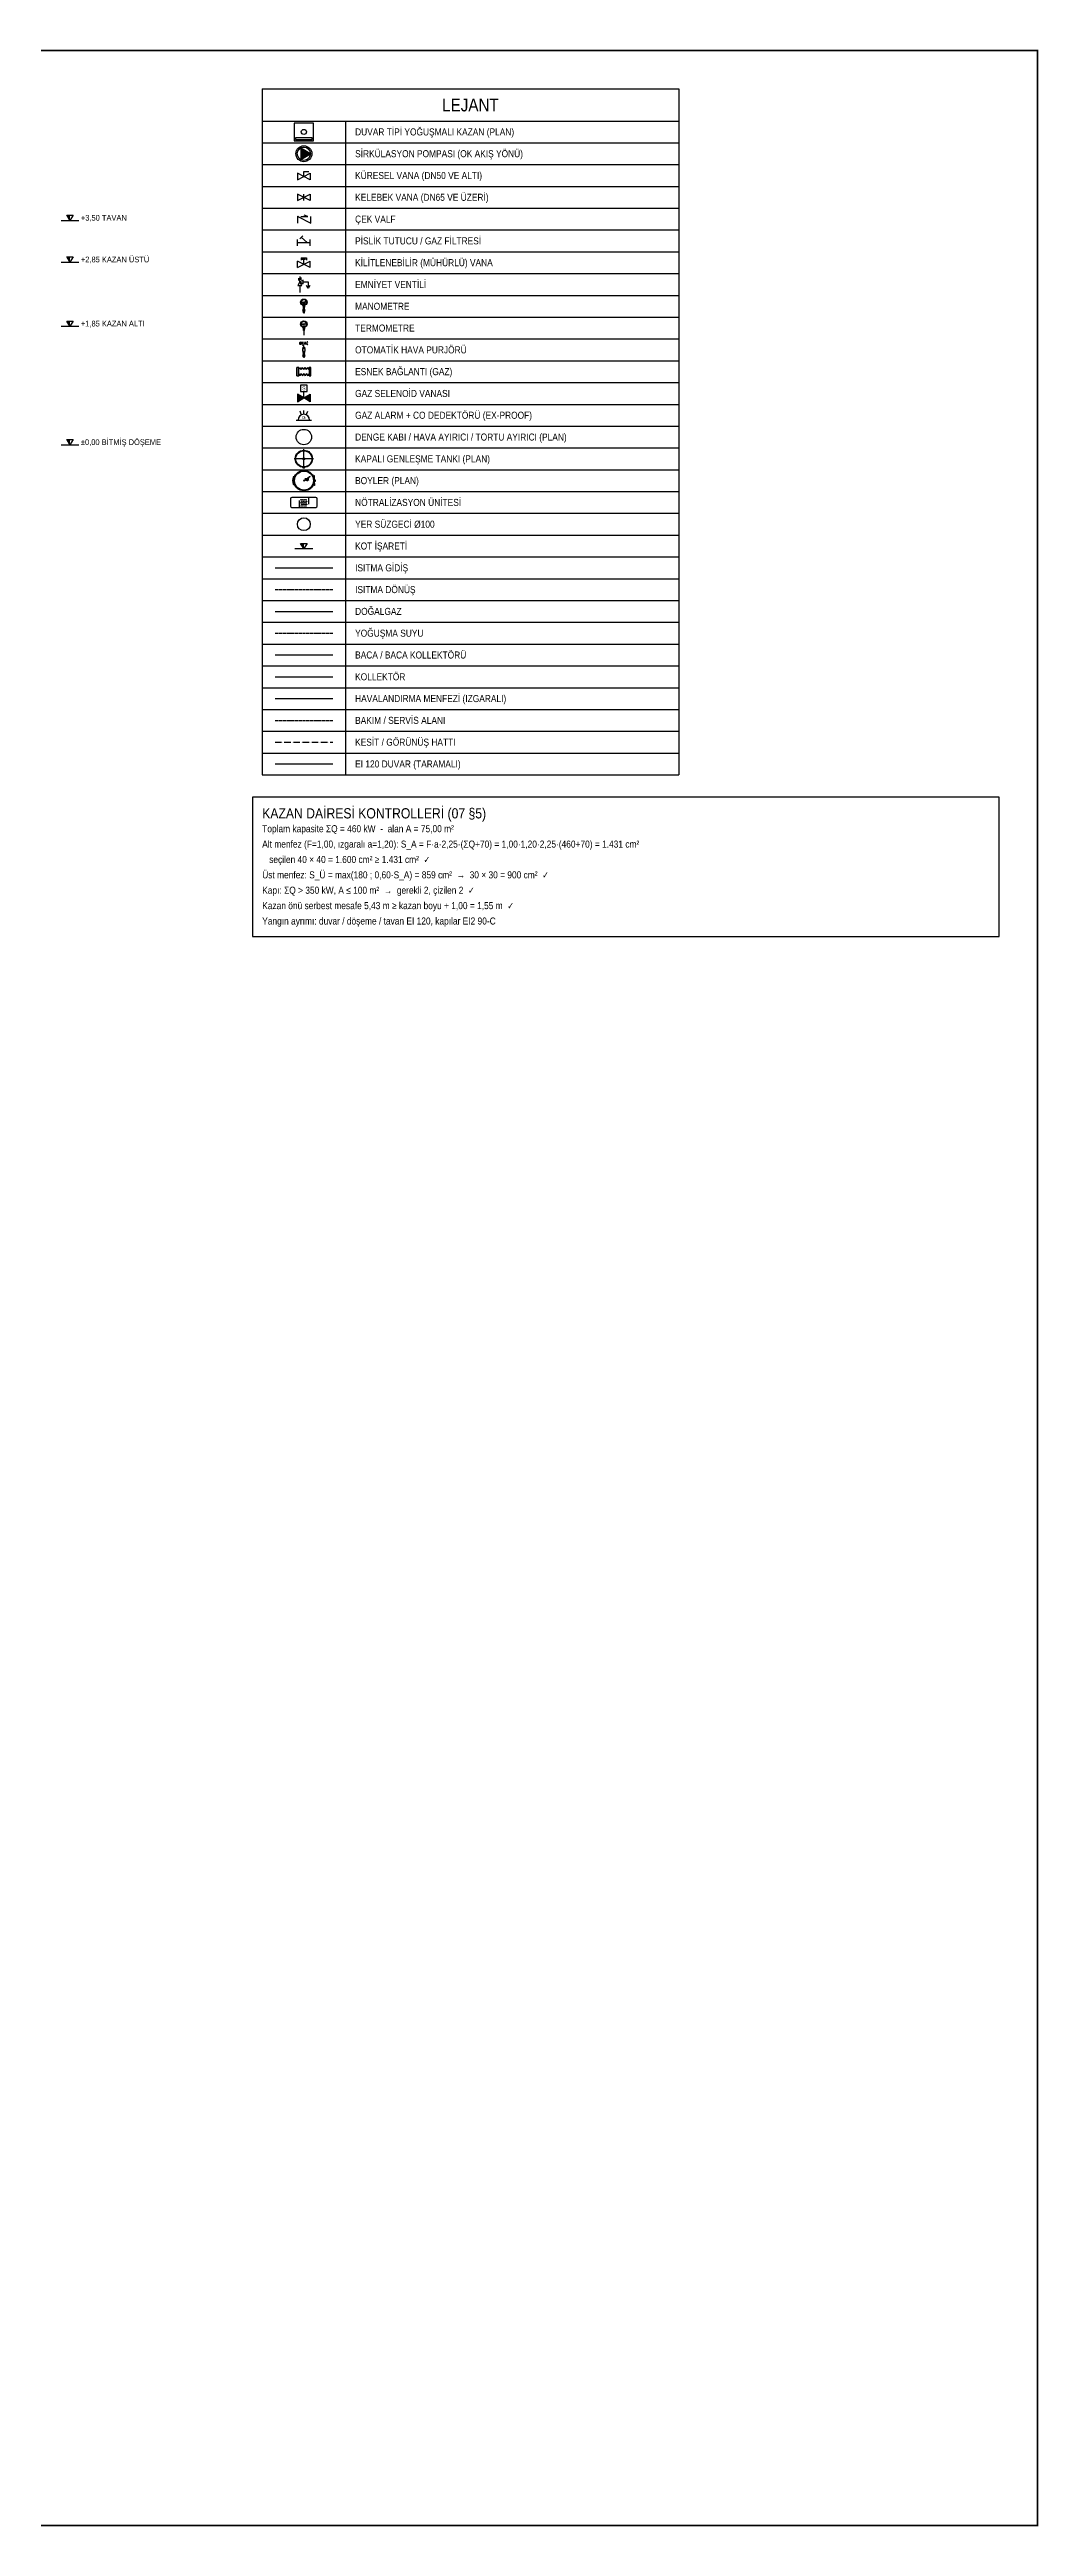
# Model space of a CAD drawing. Header units: centimetres. Extents: x -2 to 4293, y -2 to 3863.
# Drawn here: x 2750 to 4293, y -2 to 3863 of the extents above; entities that cross this region are included whole.
import ezdxf
from ezdxf.enums import TextEntityAlignment as Align

# ---------------------------------------------------------------- set-up
doc = ezdxf.new("R2010")
doc.units = ezdxf.units.CM
doc.linetypes.add('DASHDOT', pattern=[3.556, 2.54, -0.508, 0, -0.508])
doc.linetypes.add('DASHED', pattern=[1.524, 1.27, -0.254])
for name, color, linetype in [('ROTAS-BAKIM-ALANI', 8, 'DASHED'), ('ROTAS-DOGALGAZ-BORU', 2, 'Continuous'), ('ROTAS-HAVALANDIRMA-MENFEZ', 4, 'Continuous'), ('ROTAS-HESAP-BASLIK', 2, 'Continuous'), ('ROTAS-HESAP-CERCEVE', 4, 'Continuous'), ('ROTAS-HESAP-CIZGI', 1, 'Continuous'), ('ROTAS-HESAP-SEMBOL', 7, 'Continuous'), ('ROTAS-HESAP-YAZI', 7, 'Continuous'), ('ROTAS-ISITMA-BACA', 8, 'Continuous'), ('ROTAS-ISITMA-DONUS', 30, 'DASHED'), ('ROTAS-ISITMA-GIDIS', 10, 'Continuous'), ('ROTAS-ISITMA-KOLLEKTOR', 7, 'Continuous'), ('ROTAS-ISITMA-YOGUSMA', 6, 'DASHED'), ('ROTAS-KESIT-HATTI', 1, 'DASHDOT'), ('ROTAS-KOT', 3, 'Continuous'), ('ROTAS-MIMARI-DUVAR', 7, 'Continuous'), ('ROTAS-PAFTA', 7, 'Continuous')]:
    doc.layers.add(name, color=color, linetype=linetype)
doc.styles.add('ROTAS', font='arial.ttf')

# ---------------------------------------------------------------- blocks, each defined once
blk = doc.blocks.new('ROTAS-KOT')
at = {"ltscale": 8}
blk.add_hatch(color=7, dxfattribs=at).paths.add_polyline_path([(0, 0), (0, 8), (-5, 8)])
blk.add_line((-14, 0), (14, 0), dxfattribs=at)
blk.add_lwpolyline([(0, 0), (-5, 8), (5, 8)], close=True, dxfattribs=at)
blk = doc.blocks.new('ROTAS-KAZAN-PLAN')
at = {"ltscale": 8}
for points in [[(0, 0), (60, 0), (60, 55), (0, 55)], [(4, 4), (56, 4), (56, 9), (4, 9)]]:
    blk.add_lwpolyline(points, close=True, dxfattribs=at)
blk.add_circle((30, 27.5), 8, dxfattribs=at)
blk = doc.blocks.new('ROTAS-POMPA')
at = {"ltscale": 8}
blk.add_hatch(color=7, dxfattribs=at).paths.add_polyline_path([(10.35, 0), (-4.95, 8.85), (-4.95, -8.85)])
blk.add_lwpolyline([(10.35, 0), (-4.95, 8.85), (-4.95, -8.85)], close=True, dxfattribs=at)
for radius in [12.45, 10.35]:
    blk.add_circle((0, 0), radius, dxfattribs=at)
blk = doc.blocks.new('ROTAS-KD-KURESEL-VANA')
at = {"color": 1, "ltscale": 8}
for p, q in [((0, 0), (0, 8)), ((0, 8), (8, 8))]:
    blk.add_line(p, q, dxfattribs=at)
blk.add_lwpolyline([(-10, 5), (-10, -5), (10, 5), (10, -5), (-10, 5)], dxfattribs=at)
at = {"ltscale": 8, "style": 'ROTAS', "flags": 1}
blk.add_attdef('CAP', (-10.451, -0.006), '', height=10, dxfattribs=at)
blk = doc.blocks.new('ROTAS-KD-KELEBEK-VANA')
at = {"color": 1, "ltscale": 8}
blk.add_line((0, -5), (0, 5), dxfattribs=at)
blk.add_lwpolyline([(-10, 5), (-10, -5), (10, 5), (10, -5), (-10, 5)], dxfattribs=at)
at = {"ltscale": 8, "style": 'ROTAS', "flags": 1}
blk.add_attdef('CAP', (-8.35, -4.175), '', height=10, rotation=26.565, dxfattribs=at)
blk = doc.blocks.new('ROTAS-KD-CEKVALF')
at = {"ltscale": 8}
blk.add_hatch(color=1, dxfattribs=at).paths.add_polyline_path([(-11.408, 5), (-11.297, 5.548), (-10.996, 5.996), (-10.548, 6.297), (-10, 6.408), (-9.452, 6.297), (-9.004, 5.996), (-8.703, 5.548), (-8.592, 5), (-8.703, 4.452), (-9.004, 4.004), (-9.452, 3.703), (-10, 3.592), (-10.548, 3.703), (-10.996, 4.004), (-11.297, 4.452), (-11.408, 5)])
at = {"color": 1, "ltscale": 8}
for p, q in [((-10, -5), (-10, 5)), ((-10, 5), (10, -5)), ((-5.6, 5), (5.6, 5)), ((5.6, 5), (0, 7.32)), ((10, -5), (10, 5))]:
    blk.add_line(p, q, dxfattribs=at)
at = {"ltscale": 8, "style": 'ROTAS', "flags": 1}
blk.add_attdef('CAP', (-9.712, -4.899), '', height=10, dxfattribs=at)
blk = doc.blocks.new('ROTAS-KD-PISLIK-TUTUCU')
at = {"color": 1, "ltscale": 8}
for p, q in [((-10, -5), (-10, 5)), ((-10, 0), (10, 0)), ((-6.051, 5.768), (-1.408, 10.47)), ((5.128, 0), (-3.725, 8.124)), ((10, -5), (10, 5))]:
    blk.add_line(p, q, dxfattribs=at)
at = {"ltscale": 8, "style": 'ROTAS', "flags": 1}
blk.add_attdef('CAP', (9.335, 0), '', height=10, rotation=180, dxfattribs=at)
blk = doc.blocks.new('ROTAS-KD-KILITLI-VANA')
at = {"color": 1, "ltscale": 8}
for p, q in [((-10, -5), (-10, 5)), ((-10, -5), (10, 5)), ((10, -5), (-10, 5)), ((-4.374, 9.823), (-4.374, 6.417)), ((-4.374, 9.823), (4.016, 9.823)), ((-2.8, 8.12), (2.8, 8.12)), ((0, 0), (0, 8.12)), ((4.016, 9.823), (4.016, 6.417)), ((10, -5), (10, 5))]:
    blk.add_line(p, q, dxfattribs=at)
at = {"ltscale": 8, "style": 'ROTAS', "flags": 1}
blk.add_attdef('CAP', (8.35, 4.175), '', height=10, rotation=206.565, dxfattribs=at)
blk = doc.blocks.new('ROTAS-KD-EMNIYET-VENTILI')
at = {"color": 1, "ltscale": 8}
for p, q in [((0, 22), (-4, 15)), ((-4, 15), (4, 15)), ((3.49, 29.64), (-3.49, 28.301)), ((3.49, 26.962), (-3.49, 28.301)), ((3.49, 26.962), (-3.49, 25.622)), ((0, 24.953), (-3.49, 25.622)), ((0, 33.664), (0, 30.31)), ((3.49, 29.64), (0, 30.31)), ((7, 26), (0, 22)), ((0, 22), (0, 24.953)), ((0, 22), (7, 18)), ((4, 15), (0, 22)), ((0, 15), (0, 0)), ((7, 18), (7, 26)), ((7, 22), (17, 22)), ((17, 8.268), (13.5, 14.33)), ((17, 22), (17, 12)), ((20.5, 14.33), (17, 8.268))]:
    blk.add_line(p, q, dxfattribs=at)
at = {"ltscale": 8, "style": 'ROTAS', "flags": 1}
blk.add_attdef('CAP', (-8.533, 6.372), '', height=10, rotation=358.601, dxfattribs=at)
blk = doc.blocks.new('ROTAS-KD-MANOMETRE')
at = {"color": 1, "ltscale": 8}
for p, q in [((-3.661, 19.205), (-4.505, 19.132)), ((-3.658, 19.849), (-4.503, 19.923)), ((-3.551, 18.571), (-4.37, 18.352)), ((-3.544, 20.483), (-4.363, 20.702)), ((-3.333, 17.965), (-4.101, 17.607)), ((-3.322, 21.087), (-4.09, 21.445)), ((-3.013, 17.406), (-3.707, 16.92)), ((-2.998, 21.644), (-3.692, 22.13)), ((-2.582, 22.135), (-3.182, 22.735)), ((-2.685, 19.723), (-0.554, 19.666)), ((-2.685, 19.723), (-2.685, 19.305)), ((-2.685, 19.305), (-0.568, 19.362)), ((-2.088, 22.547), (-2.574, 23.242)), ((-1.529, 22.867), (-1.887, 23.636)), ((-1.5, 7.776), (1.5, 7.776)), ((0, 5.151), (-1.5, 7.776)), ((0, 5.151), (-1.5, 2.526)), ((-1.5, 2.526), (1.5, 2.526)), ((-1.187, 12.488), (-1.187, 13.431)), ((1.221, 12.491), (-1.187, 12.488)), ((-0.923, 23.085), (-1.142, 23.904)), ((-0.872, 10.921), (-0.872, 12.491)), ((0.872, 10.921), (-0.872, 10.921)), ((0.89, 13.537), (-0.851, 13.534)), ((-0.698, 13.537), (-0.698, 13.979)), ((-0.523, 8.583), (-0.523, 10.921)), ((0.523, 8.583), (-0.523, 8.583)), ((-0.518, 12.602), (-0.518, 13.426)), ((-0.289, 23.195), (-0.362, 24.039)), ((0, 8.583), (0, 7.963)), ((1.5, 7.776), (0, 5.151)), ((1.5, 2.526), (0, 5.151)), ((0, 2.338), (0, 0)), ((0.355, 23.193), (0.429, 24.037)), ((0.523, 10.921), (0.523, 8.583)), ((4.529, 19.486), (0.55, 19.636)), ((0.558, 12.606), (0.558, 13.421)), ((4.529, 19.486), (0.561, 19.392)), ((0.698, 13.537), (0.698, 13.974)), ((0.872, 12.491), (0.872, 10.921)), ((0.989, 23.079), (1.208, 23.897)), ((1.221, 12.491), (1.221, 13.429)), ((1.593, 22.856), (1.951, 23.624)), ((2.15, 22.532), (2.636, 23.227)), ((2.641, 22.117), (3.241, 22.716)), ((3.038, 17.385), (3.733, 16.899)), ((3.053, 21.622), (3.748, 22.108)), ((3.362, 17.941), (4.131, 17.583)), ((3.373, 21.063), (4.142, 21.421)), ((3.585, 18.545), (4.403, 18.326)), ((3.591, 20.457), (4.41, 20.677)), ((3.699, 19.179), (4.543, 19.105)), ((3.701, 19.823), (4.545, 19.897))]:
    blk.add_line(p, q, dxfattribs=at)
blk.add_lwpolyline([(-0.793, 14.969), (-0.793, 18.563), (0.046, 16.766), (0.884, 18.563), (0.884, 14.969)], dxfattribs=at)
for centre, radius in [((0.02, 19.514), 5.581), ((0.02, 19.514), 5.302), ((0, 5.151), 1.5), ((-0.007, 19.488), 0.576)]:
    blk.add_circle(centre, radius, dxfattribs=at)
for centre, radius, start, end in [((-0.85, 12.961), 0.576, 54.699, 125.307), ((-0.85, 13.072), 0.576, 234.694, 305.301), ((0.015, 12.208), 1.329, 65.903, 113.651), ((0.015, 13.82), 1.329, 246.35, 294.097), ((0.891, 12.958), 0.576, 54.693, 125.301), ((0.891, 13.076), 0.576, 234.7, 305.307)]:
    blk.add_arc(centre, radius, start, end, dxfattribs=at)
at = {"ltscale": 8, "style": 'ROTAS', "flags": 1}
blk.add_attdef('CAP', (0, 9.335), '', height=10, rotation=270, dxfattribs=at)
blk = doc.blocks.new('ROTAS-KD-TERMOMETRE')
at = {"color": 1, "ltscale": 8}
for p, q in [((-3.661, 19.205), (-4.505, 19.132)), ((-3.658, 19.849), (-4.503, 19.923)), ((-3.551, 18.571), (-4.37, 18.352)), ((-3.544, 20.483), (-4.363, 20.702)), ((-3.333, 17.965), (-4.101, 17.607)), ((-3.322, 21.087), (-4.09, 21.445)), ((-3.013, 17.406), (-3.707, 16.92)), ((-2.998, 21.644), (-3.692, 22.13)), ((-2.582, 22.135), (-3.182, 22.735)), ((-2.685, 19.723), (-0.554, 19.666)), ((-2.685, 19.723), (-2.685, 19.305)), ((-2.685, 19.305), (-0.568, 19.362)), ((-2.088, 22.547), (-2.574, 23.242)), ((-1.529, 22.867), (-1.887, 23.636)), ((-1.187, 12.488), (-1.187, 13.431)), ((1.221, 12.491), (-1.187, 12.488)), ((-0.923, 23.085), (-1.142, 23.904)), ((-0.872, 10.921), (-0.872, 12.491)), ((0.872, 10.921), (-0.872, 10.921)), ((0.89, 13.537), (-0.851, 13.534)), ((-0.698, 13.537), (-0.698, 13.979)), ((-0.523, 8.583), (-0.523, 10.921)), ((0.523, 8.583), (-0.523, 8.583)), ((-0.518, 12.602), (-0.518, 13.426)), ((-0.289, 23.195), (-0.362, 24.039)), ((0, 8.583), (0, 0)), ((0.355, 23.193), (0.429, 24.037)), ((0.523, 10.921), (0.523, 8.583)), ((4.529, 19.486), (0.55, 19.636)), ((0.558, 12.606), (0.558, 13.421)), ((4.529, 19.486), (0.561, 19.392)), ((0.698, 13.537), (0.698, 13.974)), ((0.872, 12.491), (0.872, 10.921)), ((0.989, 23.079), (1.208, 23.897)), ((1.221, 12.491), (1.221, 13.429)), ((1.593, 22.856), (1.951, 23.624)), ((2.15, 22.532), (2.636, 23.227)), ((2.641, 22.117), (3.241, 22.716)), ((3.038, 17.385), (3.733, 16.899)), ((3.053, 21.622), (3.748, 22.108)), ((3.362, 17.941), (4.131, 17.583)), ((3.373, 21.063), (4.142, 21.421)), ((3.585, 18.545), (4.403, 18.326)), ((3.591, 20.457), (4.41, 20.677)), ((3.699, 19.179), (4.543, 19.105)), ((3.701, 19.823), (4.545, 19.897))]:
    blk.add_line(p, q, dxfattribs=at)
for points in [[(-0.604, 17.969), (0.696, 17.969)], [(0.046, 17.969), (0.046, 14.969)]]:
    blk.add_lwpolyline(points, dxfattribs=at)
for centre, radius in [((0.02, 19.514), 5.581), ((0.02, 19.514), 5.302), ((-0.007, 19.488), 0.576)]:
    blk.add_circle(centre, radius, dxfattribs=at)
for centre, radius, start, end in [((-0.85, 12.961), 0.576, 54.699, 125.307), ((-0.85, 13.072), 0.576, 234.694, 305.301), ((0.015, 12.208), 1.329, 65.903, 113.651), ((0.015, 13.82), 1.329, 246.35, 294.097), ((0.891, 12.958), 0.576, 54.693, 125.301), ((0.891, 13.076), 0.576, 234.7, 305.307)]:
    blk.add_arc(centre, radius, start, end, dxfattribs=at)
at = {"ltscale": 8, "style": 'ROTAS', "flags": 1}
blk.add_attdef('CAP', (0, 0.934), '', height=1, rotation=270, dxfattribs=at)
blk = doc.blocks.new('ROTAS-KD-PURJOR')
at = {"color": 2, "ltscale": 8}
for p, q in [((-4.983, 29.165), (4.983, 29.165)), ((-4.983, 29.165), (-4.983, 27.67)), ((-4.983, 27.67), (4.983, 27.67)), ((-4.983, 27.67), (-3.987, 26.175)), ((-4.485, 41.102), (-3.488, 42.597)), ((-4.485, 41.102), (4.485, 41.102)), ((-4.485, 29.165), (-4.485, 41.102)), ((-3.987, 26.175), (3.987, 26.175)), ((-3.987, 26.175), (-3.987, 24.182)), ((-3.987, 24.182), (3.987, 24.182)), ((-3.488, 43.095), (3.488, 43.095)), ((-3.488, 42.597), (-3.488, 43.095)), ((-3.488, 42.597), (3.488, 42.597)), ((-2.363, 56.51), (-3.002, 56.51)), ((-2.492, 47.082), (2.492, 47.082)), ((-2.492, 43.095), (-2.492, 47.082)), ((-1.993, 26.175), (-1.993, 24.182)), ((-0.997, 47.082), (-0.997, 43.095)), ((0, 47.082), (0, 54.148)), ((0.997, 47.082), (0.997, 43.095)), ((1.993, 26.175), (1.993, 24.182)), ((2.492, 47.082), (2.492, 43.095)), ((3.488, 42.597), (3.488, 43.095)), ((3.488, 42.597), (4.485, 41.102)), ((3.987, 26.175), (4.983, 27.67)), ((3.987, 24.182), (3.987, 26.175)), ((4.485, 41.102), (4.485, 29.165)), ((4.983, 27.67), (4.983, 29.165))]:
    blk.add_line(p, q, dxfattribs=at)
at = {"color": 1, "ltscale": 8}
for p, q in [((0, 24.182), (0, 19.407)), ((0, 4.775), (0, 0))]:
    blk.add_line(p, q, dxfattribs=at)
at = {"color": 2, "ltscale": 8}
for points in [[(-16.68, 59.144), (-17.98, 61.144), (-17.98, 69.144), (-16.68, 71.144), (-14.08, 71.144), (-12.78, 69.144), (-12.78, 61.144), (-14.08, 59.144), (-16.68, 59.144)], [(-10.7, 59.144), (-9.66, 59.144), (-9.66, 60.744), (-10.7, 60.744), (-10.7, 59.144)], [(-7.58, 59.144), (-7.58, 71.144)], [(-7.58, 65.144), (-2.38, 65.144)], [(-2.38, 59.144), (-2.38, 71.144)], [(-0.3, 59.144), (0.74, 59.144), (0.74, 60.744), (-0.3, 60.744), (-0.3, 59.144)], [(2.82, 59.144), (5.42, 71.144), (8.02, 59.144)], [(3.73, 63.144), (7.11, 63.144)], [(10.1, 59.144), (11.14, 59.144), (11.14, 60.744), (10.1, 60.744), (10.1, 59.144)], [(18.42, 69.144), (17.12, 71.144), (14.52, 71.144), (13.22, 69.144), (13.22, 61.144), (14.52, 59.144), (17.12, 59.144), (18.42, 61.144)]]:
    blk.add_lwpolyline(points, dxfattribs=at)
at = {"color": 1, "ltscale": 8}
for points in [[(4.224, 19.407), (-4.224, 19.407), (0, 12.091)], [(4.224, 4.775), (-4.224, 4.775), (0, 12.091)]]:
    blk.add_lwpolyline(points, close=True, dxfattribs=at)
blk.add_circle((0, 12.091), 4.459, dxfattribs=at)
at = {"color": 2, "ltscale": 8}
for centre, start, end in [((-3.002, 54.148), 90, 180), ((-2.363, 54.148), 0, 90)]:
    blk.add_arc(centre, 2.362, start, end, dxfattribs=at)
at = {"ltscale": 8, "style": 'ROTAS', "flags": 1}
blk.add_attdef('CAP', (0, 11.723), '', height=10, rotation=270, dxfattribs=at)
blk = doc.blocks.new('ROTAS-KD-ESNEK-BAGLANTI')
at = {"color": 1, "ltscale": 8}
for p, q in [((-10.752, -6.72), (-10.752, 6.72)), ((-8.064, 3.136), (-6.048, 6.72)), ((-4.032, 3.136), (-6.048, 6.72)), ((-4.032, 3.136), (-2.016, 6.72)), ((0, 3.136), (-2.016, 6.72)), ((0, 3.136), (2.016, 6.72)), ((4.032, 3.136), (2.016, 6.72)), ((4.032, 3.136), (6.048, 6.72)), ((8.064, 3.136), (6.048, 6.72)), ((-8.064, -3.136), (-6.048, -6.72)), ((-4.032, -3.136), (-6.048, -6.72)), ((-4.032, -3.136), (-2.016, -6.72)), ((0, -3.136), (-2.016, -6.72)), ((0, -3.136), (2.016, -6.72)), ((4.032, -3.136), (2.016, -6.72)), ((4.032, -3.136), (6.048, -6.72)), ((8.064, -3.136), (6.048, -6.72))]:
    blk.add_line(p, q, dxfattribs=at)
for points in [[(-8.064, 6.72), (-10.752, 6.72), (-10.752, -6.72), (-8.064, -6.72)], [(10.752, 6.72), (8.064, 6.72), (8.064, -6.72), (10.752, -6.72)]]:
    blk.add_lwpolyline(points, close=True, dxfattribs=at)
at = {"ltscale": 8, "style": 'ROTAS', "flags": 1}
blk.add_attdef('CAP', (-9.327, 0), '', height=10, dxfattribs=at)
blk = doc.blocks.new('ROTAS-SELENOID')
at = {"ltscale": 8}
for points in [[(-10, 6), (-10, -6), (0, 0)], [(10, 6), (10, -6), (0, 0)]]:
    blk.add_hatch(color=7, dxfattribs=at).paths.add_polyline_path(points)
blk.add_line((0, 0), (0, 10), dxfattribs=at)
for points in [[(-10, 6), (-10, -6), (0, 0)], [(-5, 10), (5, 10), (5, 20), (-5, 20)], [(10, 6), (10, -6), (0, 0)]]:
    blk.add_lwpolyline(points, close=True, dxfattribs=at)
at = {"ltscale": 8, "style": 'ROTAS'}
blk.add_text('S', height=6, dxfattribs=at).set_placement((0, 15), align=Align.MIDDLE_CENTER)
blk = doc.blocks.new('ROTAS-GAZ-ALARM')
at = {"ltscale": 8}
for p, q in [((-12, 0), (12, 0)), ((-4, 9), (-6, 14)), ((0, 9), (0, 15)), ((4, 9), (6, 14))]:
    blk.add_line(p, q, dxfattribs=at)
blk.add_arc((0, 0), 9, 0, 180, dxfattribs=at)
at = {"ltscale": 8, "style": 'ROTAS'}
blk.add_text('G', height=5, dxfattribs=at).set_placement((0, 4), align=Align.MIDDLE_CENTER)
blk = doc.blocks.new('ROTAS-KD-DENGE-KABI-PLAN')
at = {"color": 0, "ltscale": 8}
blk.add_circle((0, 0), 20, dxfattribs=at)
blk = doc.blocks.new('ROTAS-KD-GENLESME-TANKI-PLAN')
at = {"color": 15, "ltscale": 8}
for p, q in [((50.906, 0), (-50.906, 0)), ((0, -50.906), (0, 50.906)), ((-2.894, -48.047), (-2.894, -44.85)), ((2.894, -48.047), (-2.894, -48.047)), ((2.894, -48.047), (2.894, -44.843))]:
    blk.add_line(p, q, dxfattribs=at)
at = {"color": 4, "ltscale": 8}
blk.add_circle((-0.054, 0.06), 45, dxfattribs=at)
at = {"color": 1, "ltscale": 8}
for centre, radius in [((-0.054, 0.06), 42), ((0, 0), 4.5)]:
    blk.add_circle(centre, radius, dxfattribs=at)
blk = doc.blocks.new('ROTAS-KD-BOYLER-PLAN')
at = {"color": 15, "ltscale": 8}
blk.add_line((-58.131, 0), (-51.223, 4.657), dxfattribs=at)
at = {"color": 1, "ltscale": 8}
for p, q in [((-5.071, 22.202), (-10.005, 22.202)), ((-5.071, 17.73), (-8.184, 17.73)), ((-1.078, 2.236), (-5.178, 2.236)), ((-5.071, -22.202), (-10.005, -22.202)), ((-5.071, -17.73), (-8.184, -17.73)), ((-1.078, -2.236), (-5.178, -2.236))]:
    blk.add_line(p, q, dxfattribs=at)
for points in [[(-112.486, -20.005), (-112.486, 19.874), (-114.152, 19.874), (-114.152, -20.005)], [(-3.993, 15.25), (-3.993, 24.681), (-5.071, 24.681), (-5.071, 15.25)], [(0, 4.715), (0, -4.715), (-1.078, -4.715), (-1.078, 4.715)], [(-3.993, -15.25), (-3.993, -24.681), (-5.071, -24.681), (-5.071, -15.25)]]:
    blk.add_lwpolyline(points, close=True, dxfattribs=at)
blk.add_lwpolyline([(-108.596, 16.193), (-112.486, 16.193), (-112.486, -16.254), (-108.577, -16.254)], dxfattribs=at)
at = {"color": 15, "ltscale": 8}
for points in [[(-43.791, 9.666), (-54.47, 9.474), (-47.976, -0.16)], [(-33.965, 5.482), (-43.791, 9.666), (-43.598, -1.012)], [(-26.656, 21.218), (-30.555, 19.777), (-29.454, 18.144)]]:
    blk.add_lwpolyline(points, close=True, dxfattribs=at)
blk.add_lwpolyline([(-43.791, 9.666), (-41.162, 11.439), (-37.809, 9.419), (-41.738, 15.247), (-35.44, 10.968), (-39.391, 16.829), (-33.093, 12.55), (-37.044, 18.412), (-30.746, 14.133), (-34.697, 19.994), (-31.842, 17.722), (-30.004, 18.961)], dxfattribs=at)
for radius in [53, 2.306]:
    blk.add_circle((-58.131, 0), radius, dxfattribs=at)
at = {"color": 1, "ltscale": 8}
blk.add_circle((-58.131, 0), 49.37, dxfattribs=at)
blk.add_arc((-64.962, -0.065), 53.078, 157.935, 202.065, dxfattribs=at)
blk = doc.blocks.new('ROTAS-NOTRALIZASYON')
at = {"ltscale": 8}
for p, q in [((40, -22), (40, 8)), ((80, 22), (80, -8))]:
    blk.add_line(p, q, dxfattribs=at)
blk.add_lwpolyline([(6, -22), (114, -22, 0.4142), (120, -16), (120, 16, 0.4142), (114, 22), (6, 22, 0.4142), (0, 16), (0, -16, 0.4142)], format="xyb", close=True, dxfattribs=at)
for centre in [(48, 12), (51, 5), (55, 12), (58, 5), (62, 12), (65, 5), (69, 12), (72, 5), (48, -2), (48, -16), (51, -9), (55, -2), (55, -16), (58, -9), (62, -2), (62, -16), (65, -9), (69, -2), (69, -16), (72, -9)]:
    blk.add_circle(centre, 1.3, dxfattribs=at)
blk = doc.blocks.new('ROTAS-KD-YER-SUZGECI')
at = {"color": 6, "ltscale": 8}
blk.add_circle((0, 0), 5, dxfattribs=at)

msp = doc.modelspace()

# ---------------------------------------------------------------- linework, layer by layer
at = {"layer": 'ROTAS-BAKIM-ALANI', "ltscale": 4}
msp.add_line((3101.7, 2816), (3191.7, 2816), dxfattribs=at)
at = {"layer": 'ROTAS-DOGALGAZ-BORU', "ltscale": 4}
msp.add_line((3101.7, 2986), (3191.7, 2986), dxfattribs=at)
at = {"layer": 'ROTAS-HAVALANDIRMA-MENFEZ', "ltscale": 4}
msp.add_line((3101.7, 2850), (3191.7, 2850), dxfattribs=at)
at = {"layer": 'ROTAS-HESAP-CERCEVE', "ltscale": 8}
msp.add_lwpolyline([(3066.7, 2479), (4231.7, 2479), (4231.7, 2696), (3066.7, 2696)], close=True, dxfattribs=at)
at = {"layer": 'ROTAS-HESAP-CIZGI', "ltscale": 8}
for p, q in [((3081.7, 3801), (3731.7, 3801)), ((3081.7, 3801), (3081.7, 3751)), ((3731.7, 3801), (3731.7, 3751)), ((3081.7, 3751), (3731.7, 3751)), ((3081.7, 3751), (3081.7, 2731)), ((3211.7, 3751), (3211.7, 2731)), ((3731.7, 3751), (3731.7, 2731)), ((3081.7, 3717), (3731.7, 3717)), ((3081.7, 3683), (3731.7, 3683)), ((3081.7, 3649), (3731.7, 3649)), ((3081.7, 3615), (3731.7, 3615)), ((3081.7, 3581), (3731.7, 3581)), ((3081.7, 3547), (3731.7, 3547)), ((3081.7, 3513), (3731.7, 3513)), ((3081.7, 3479), (3731.7, 3479)), ((3081.7, 3445), (3731.7, 3445)), ((3081.7, 3411), (3731.7, 3411)), ((3081.7, 3377), (3731.7, 3377)), ((3081.7, 3343), (3731.7, 3343)), ((3081.7, 3309), (3731.7, 3309)), ((3081.7, 3275), (3731.7, 3275)), ((3081.7, 3241), (3731.7, 3241)), ((3081.7, 3207), (3731.7, 3207)), ((3081.7, 3173), (3731.7, 3173)), ((3081.7, 3139), (3731.7, 3139)), ((3081.7, 3105), (3731.7, 3105)), ((3081.7, 3071), (3731.7, 3071)), ((3081.7, 3037), (3731.7, 3037)), ((3081.7, 3003), (3731.7, 3003)), ((3081.7, 2969), (3731.7, 2969)), ((3081.7, 2935), (3731.7, 2935)), ((3081.7, 2901), (3731.7, 2901)), ((3081.7, 2867), (3731.7, 2867)), ((3081.7, 2833), (3731.7, 2833)), ((3081.7, 2799), (3731.7, 2799)), ((3081.7, 2765), (3731.7, 2765)), ((3081.7, 2731), (3731.7, 2731))]:
    msp.add_line(p, q, dxfattribs=at)
at = {"layer": 'ROTAS-ISITMA-BACA', "ltscale": 4}
msp.add_line((3101.7, 2918), (3191.7, 2918), dxfattribs=at)
at = {"layer": 'ROTAS-ISITMA-DONUS', "ltscale": 4}
msp.add_line((3101.7, 3020), (3191.7, 3020), dxfattribs=at)
at = {"layer": 'ROTAS-ISITMA-GIDIS', "ltscale": 4}
msp.add_line((3101.7, 3054), (3191.7, 3054), dxfattribs=at)
at = {"layer": 'ROTAS-ISITMA-KOLLEKTOR', "ltscale": 4}
msp.add_line((3101.7, 2884), (3191.7, 2884), dxfattribs=at)
at = {"layer": 'ROTAS-ISITMA-YOGUSMA', "ltscale": 4}
msp.add_line((3101.7, 2952), (3191.7, 2952), dxfattribs=at)
at = {"layer": 'ROTAS-KESIT-HATTI', "ltscale": 4}
msp.add_line((3101.7, 2782), (3191.7, 2782), dxfattribs=at)
at = {"layer": 'ROTAS-MIMARI-DUVAR', "ltscale": 4}
msp.add_line((3101.7, 2748), (3191.7, 2748), dxfattribs=at)

# ---------------------------------------------------------------- block references
at = {"layer": 'ROTAS-HESAP-SEMBOL', "ltscale": 8}
for name, p, xscale, yscale in [('ROTAS-KAZAN-PLAN', (3131.7, 3720.2), 0.5, 0.5), ('ROTAS-KD-EMNIYET-VENTILI', (3140.5, 3483.4), 0.75, 0.75), ('ROTAS-KD-MANOMETRE', (3146.7, 3450.7), 0.9, 0.9), ('ROTAS-KD-TERMOMETRE', (3146.7, 3416.7), 0.9, 0.9), ('ROTAS-KD-PURJOR', (3146.6, 3381.5), 0.35, 0.35), ('ROTAS-KD-DENGE-KABI-PLAN', (3146.7, 3258), 0.6, 0.6), ('ROTAS-KD-GENLESME-TANKI-PLAN', (3146.7, 3224), 0.3, 0.3), ('ROTAS-KD-BOYLER-PLAN', (3164.4, 3190), 0.3, 0.3), ('ROTAS-NOTRALIZASYON', (3125.7, 3156), 0.35, 0.35), ('ROTAS-KD-YER-SUZGECI', (3146.7, 3122), 2, 2)]:
    msp.add_blockref(name, p, dxfattribs=dict(at, xscale=xscale, yscale=yscale))
for name, p in [('ROTAS-POMPA', (3146.7, 3700)), ('ROTAS-KD-KURESEL-VANA', (3146.7, 3664.5)), ('ROTAS-KD-KELEBEK-VANA', (3146.7, 3632)), ('ROTAS-KD-CEKVALF', (3147.4, 3596.8)), ('ROTAS-KD-PISLIK-TUTUCU', (3146.7, 3561.3)), ('ROTAS-KD-KILITLI-VANA', (3146.7, 3527.6)), ('ROTAS-KD-ESNEK-BAGLANTI', (3146.7, 3360)), ('ROTAS-SELENOID', (3146.7, 3319)), ('ROTAS-GAZ-ALARM', (3146.7, 3284.5)), ('ROTAS-KOT', (3146.7, 3084))]:
    msp.add_blockref(name, p, dxfattribs=at)
at = {"layer": 'ROTAS-KOT', "ltscale": 8}
for p in [(2781.7, 3596), (2781.7, 3531), (2781.7, 3431), (2781.7, 3246)]:
    msp.add_blockref('ROTAS-KOT', p, dxfattribs=at)

# ---------------------------------------------------------------- texts
at = {"layer": 'ROTAS-HESAP-BASLIK', "ltscale": 8, "style": 'ROTAS', "width": 0.85}
msp.add_text('LEJANT', height=20, dxfattribs=at).set_placement((3406.7, 3776), align=Align.MIDDLE_CENTER)
msp.add_text('KAZAN DAİRESİ KONTROLLERİ (07 §5)', height=16, dxfattribs=at).set_placement((3081.7, 2671), align=Align.MIDDLE_LEFT)
at = {"layer": 'ROTAS-HESAP-YAZI', "ltscale": 8, "style": 'ROTAS', "width": 0.85}
for s, p in [('DUVAR TİPİ YOĞUŞMALI KAZAN (PLAN)', (3226.7, 3734)), ('SİRKÜLASYON POMPASI (OK AKIŞ YÖNÜ)', (3226.7, 3700)), ('KÜRESEL VANA (DN50 VE ALTI)', (3226.7, 3666)), ('KELEBEK VANA (DN65 VE ÜZERİ)', (3226.7, 3632)), ('ÇEK VALF', (3226.7, 3598)), ('PİSLİK TUTUCU / GAZ FİLTRESİ', (3226.7, 3564)), ('KİLİTLENEBİLİR (MÜHÜRLÜ) VANA', (3226.7, 3530)), ('EMNİYET VENTİLİ', (3226.7, 3496)), ('MANOMETRE', (3226.7, 3462)), ('TERMOMETRE', (3226.7, 3428)), ('OTOMATİK HAVA PURJÖRÜ', (3226.7, 3394)), ('ESNEK BAĞLANTI (GAZ)', (3226.7, 3360)), ('GAZ SELENOİD VANASI', (3226.7, 3326)), ('GAZ ALARM + CO DEDEKTÖRÜ (EX-PROOF)', (3226.7, 3292)), ('DENGE KABI / HAVA AYIRICI / TORTU AYIRICI (PLAN)', (3226.7, 3258)), ('KAPALI GENLEŞME TANKI (PLAN)', (3226.7, 3224)), ('BOYLER (PLAN)', (3226.7, 3190)), ('YER SÜZGECİ Ø100', (3226.7, 3122)), ('NÖTRALİZASYON ÜNİTESİ', (3226.7, 3156)), ('KOT İŞARETİ', (3226.7, 3088)), ('ISITMA GİDİŞ', (3226.7, 3054)), ('ISITMA DÖNÜŞ', (3226.7, 3020)), ('DOĞALGAZ', (3226.7, 2986)), ('YOĞUŞMA SUYU', (3226.7, 2952)), ('BACA / BACA KOLLEKTÖRÜ', (3226.7, 2918)), ('KOLLEKTÖR', (3226.7, 2884)), ('HAVALANDIRMA MENFEZİ (IZGARALI)', (3226.7, 2850)), ('BAKIM / SERVİS ALANI', (3226.7, 2816)), ('KESİT / GÖRÜNÜŞ HATTI', (3226.7, 2782)), ('EI 120 DUVAR (TARAMALI)', (3226.7, 2748)), ('Alt menfez (F=1,00, ızgaralı a=1,20): S_A = F·a·2,25·(ΣQ+70) = 1,00·1,20·2,25·(460+70) = 1.431 cm²', (3081.7, 2623)), ('Toplam kapasite ΣQ = 460 kW  -  alan A = 75,00 m²', (3081.7, 2647)), ('   seçilen 40 × 40 = 1.600 cm² ≥ 1.431 cm²  ✓', (3081.7, 2599)), ('Üst menfez: S_Ü = max(180 ; 0,60·S_A) = 859 cm²  →  30 × 30 = 900 cm²  ✓', (3081.7, 2575)), ('Kapı: ΣQ > 350 kW, A ≤ 100 m²  →  gerekli 2, çizilen 2  ✓', (3081.7, 2551)), ('Kazan önü serbest mesafe 5,43 m ≥ kazan boyu + 1,00 = 1,55 m  ✓', (3081.7, 2527)), ('Yangın ayrımı: duvar / döşeme / tavan EI 120, kapılar EI2 90-C', (3081.7, 2503))]:
    msp.add_text(s, height=11, dxfattribs=at).set_placement(p, align=Align.MIDDLE_LEFT)

# ---------------------------------------------------------------- next in the draw order: wipeouts: each hides what was drawn before it
at = {"ltscale": 8}
for points in [[(2855.3, 3594.5), (2855.3, 3605.5), (2797.7, 3605.5), (2797.7, 3594.5)], [(2880.5, 3529.5), (2880.5, 3540.5), (2797.7, 3540.5), (2797.7, 3529.5)], [(2880.5, 3429.5), (2880.5, 3440.5), (2797.7, 3440.5), (2797.7, 3429.5)], [(2895.7, 3244.5), (2895.7, 3255.5), (2797.7, 3255.5), (2797.7, 3244.5)]]:
    msp.add_wipeout(points, dxfattribs=at)

# ---------------------------------------------------------------- next in the draw order: linework, layer by layer
at = {"layer": 'ROTAS-PAFTA', "ltscale": 8, "const_width": 3}
msp.add_lwpolyline([(0, 0), (4291.7, 0), (4291.7, 3861), (0, 3861)], close=True, dxfattribs=at)

# ---------------------------------------------------------------- next in the draw order: texts
at = {"layer": 'ROTAS-KOT', "ltscale": 8, "style": 'ROTAS', "width": 0.85}
for s, p in [('+3,50 TAVAN', (2798.7, 3600)), ('+2,85 KAZAN ÜSTÜ', (2798.7, 3535)), ('+1,85 KAZAN ALTI', (2798.7, 3435)), ('±0,00 BİTMİŞ DÖŞEME', (2798.7, 3250))]:
    msp.add_text(s, height=9, dxfattribs=at).set_placement(p, align=Align.MIDDLE_LEFT)

doc.saveas('drawing.dxf')
